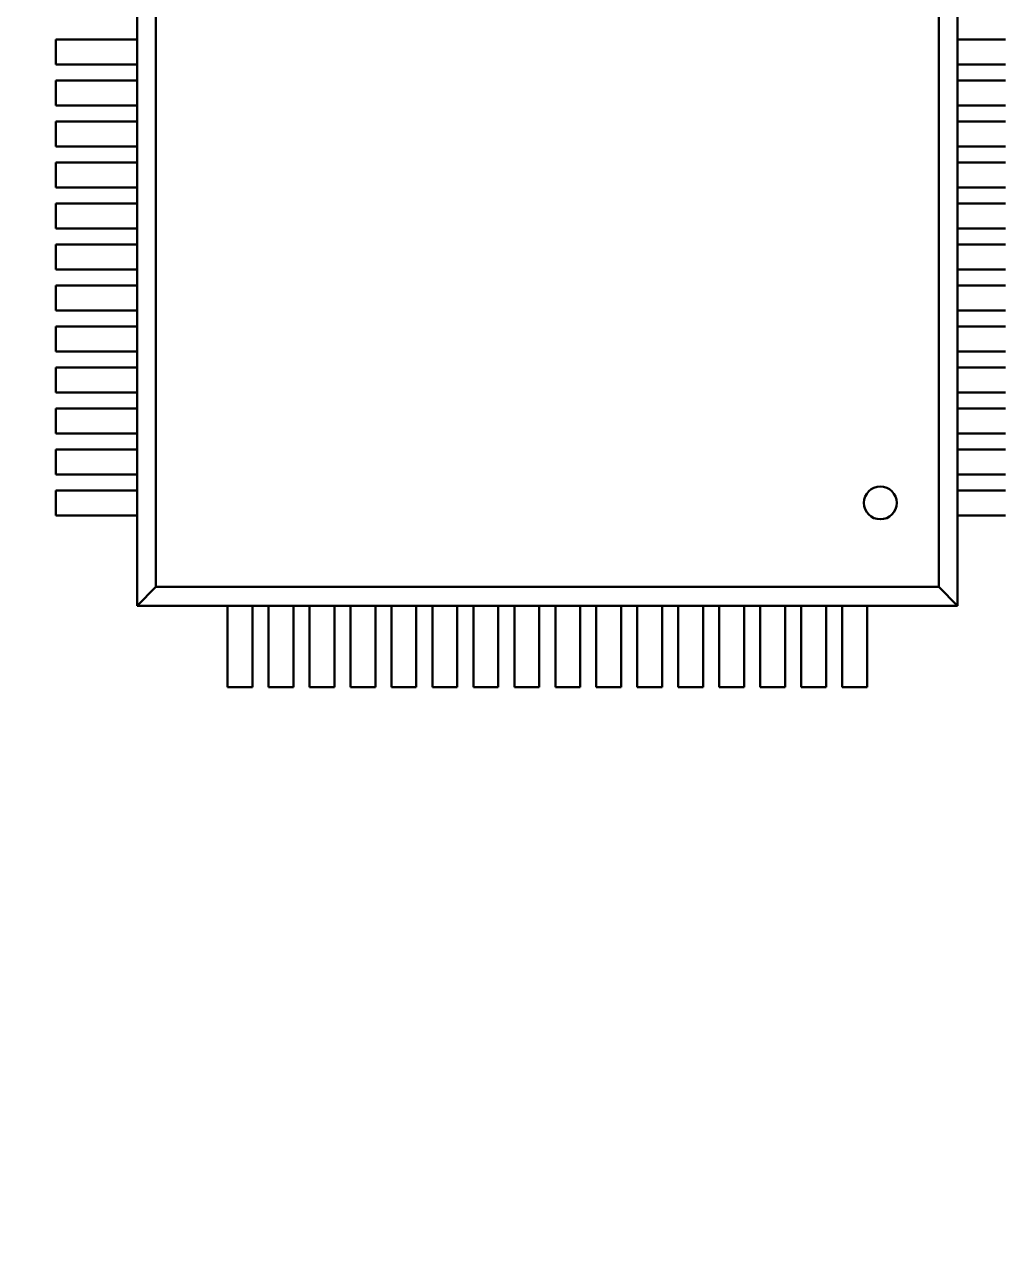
# Model space of a CAD drawing. Header units: millimetres. Extents: x 3004 to 4026, y 1209 to 1506.
# Drawn here: x 3149.97 to 3161.94, y 1406.64 to 1421.51 of the extents above; entities that cross this region are included whole.
import ezdxf

# ---------------------------------------------------------------- set-up
doc = ezdxf.new("R2010")
doc.units = ezdxf.units.MM
doc.layers.add('Видимый контур (ГОСТ)', color=7, linetype='Continuous', lineweight=50)
doc.layers.add('Штриховка (ГОСТ)', color=7, linetype='Continuous', lineweight=18)

msp = doc.modelspace()

# ---------------------------------------------------------------- hatches: boundary and pattern name
at = {"layer": 'Штриховка (ГОСТ)'}
h = msp.add_hatch(dxfattribs=at)
h.set_pattern_fill('ANSI37', color=256, scale=1.3, style=0)
edge = h.paths.add_edge_path()
edge.add_line((3130.892, 1396.782), (3130.892, 1393.782))
edge.add_line((3130.892, 1393.782), (3195.392, 1393.782))
edge.add_ellipse((3195.392, 1396.782), major_axis=(0, -3), ratio=1, start_angle=0, end_angle=90)
edge.add_line((3198.392, 1396.782), (3198.392, 1465.782))
edge.add_ellipse((3195.392, 1465.782), major_axis=(3, 0), ratio=1, start_angle=0, end_angle=90)
edge.add_line((3195.392, 1468.782), (3130.892, 1468.782))
edge.add_line((3130.892, 1468.782), (3130.892, 1465.782))
edge.add_line((3130.892, 1465.782), (3130.892, 1464.782))
edge.add_line((3130.892, 1464.782), (3132.392, 1464.782))
edge.add_line((3132.392, 1464.782), (3132.392, 1462.582))
edge.add_line((3132.392, 1462.582), (3133.892, 1462.582))
edge.add_line((3133.892, 1462.582), (3133.892, 1464.782))
edge.add_line((3133.892, 1464.782), (3147.892, 1464.782))
edge.add_line((3147.892, 1464.782), (3147.892, 1462.582))
edge.add_line((3147.892, 1462.582), (3149.392, 1462.582))
edge.add_line((3149.392, 1462.582), (3149.392, 1464.782))
edge.add_line((3149.392, 1464.782), (3152.392, 1464.782))
edge.add_line((3152.392, 1464.782), (3152.392, 1462.582))
edge.add_line((3152.392, 1462.582), (3153.892, 1462.582))
edge.add_line((3153.892, 1462.582), (3153.892, 1464.782))
edge.add_line((3153.892, 1464.782), (3167.892, 1464.782))
edge.add_line((3167.892, 1464.782), (3167.892, 1462.582))
edge.add_line((3167.892, 1462.582), (3169.392, 1462.582))
edge.add_line((3169.392, 1462.582), (3169.392, 1464.782))
edge.add_line((3169.392, 1464.782), (3172.392, 1464.782))
edge.add_line((3172.392, 1464.782), (3172.392, 1462.582))
edge.add_line((3172.392, 1462.582), (3173.892, 1462.582))
edge.add_line((3173.892, 1462.582), (3173.892, 1464.782))
edge.add_line((3173.892, 1464.782), (3194.392, 1464.782))
edge.add_line((3194.392, 1464.782), (3194.392, 1454.282))
edge.add_line((3194.392, 1454.282), (3192.192, 1454.282))
edge.add_line((3192.192, 1454.282), (3192.192, 1452.782))
edge.add_line((3192.192, 1452.782), (3194.392, 1452.782))
edge.add_line((3194.392, 1452.782), (3194.392, 1449.782))
edge.add_line((3194.392, 1449.782), (3192.192, 1449.782))
edge.add_line((3192.192, 1449.782), (3192.192, 1448.282))
edge.add_line((3192.192, 1448.282), (3194.392, 1448.282))
edge.add_line((3194.392, 1448.282), (3194.392, 1434.282))
edge.add_line((3194.392, 1434.282), (3192.192, 1434.282))
edge.add_line((3192.192, 1434.282), (3192.192, 1432.782))
edge.add_line((3192.192, 1432.782), (3194.392, 1432.782))
edge.add_line((3194.392, 1432.782), (3194.392, 1429.782))
edge.add_line((3194.392, 1429.782), (3192.192, 1429.782))
edge.add_line((3192.192, 1429.782), (3192.192, 1428.282))
edge.add_line((3192.192, 1428.282), (3194.392, 1428.282))
edge.add_line((3194.392, 1428.282), (3194.392, 1414.282))
edge.add_line((3194.392, 1414.282), (3192.192, 1414.282))
edge.add_line((3192.192, 1414.282), (3192.192, 1412.782))
edge.add_line((3192.192, 1412.782), (3194.392, 1412.782))
edge.add_line((3194.392, 1412.782), (3194.392, 1409.782))
edge.add_line((3194.392, 1409.782), (3192.192, 1409.782))
edge.add_line((3192.192, 1409.782), (3192.192, 1408.282))
edge.add_line((3192.192, 1408.282), (3194.392, 1408.282))
edge.add_line((3194.392, 1408.282), (3194.392, 1397.782))
edge.add_line((3194.392, 1397.782), (3173.892, 1397.782))
edge.add_line((3173.892, 1397.782), (3173.892, 1399.982))
edge.add_line((3173.892, 1399.982), (3172.392, 1399.982))
edge.add_line((3172.392, 1399.982), (3172.392, 1397.782))
edge.add_line((3172.392, 1397.782), (3169.392, 1397.782))
edge.add_line((3169.392, 1397.782), (3169.392, 1399.982))
edge.add_line((3169.392, 1399.982), (3167.892, 1399.982))
edge.add_line((3167.892, 1399.982), (3167.892, 1397.782))
edge.add_line((3167.892, 1397.782), (3153.892, 1397.782))
edge.add_line((3153.892, 1397.782), (3153.892, 1399.982))
edge.add_line((3153.892, 1399.982), (3152.392, 1399.982))
edge.add_line((3152.392, 1399.982), (3152.392, 1397.782))
edge.add_line((3152.392, 1397.782), (3149.392, 1397.782))
edge.add_line((3149.392, 1397.782), (3149.392, 1399.982))
edge.add_line((3149.392, 1399.982), (3147.892, 1399.982))
edge.add_line((3147.892, 1399.982), (3147.892, 1397.782))
edge.add_line((3147.892, 1397.782), (3133.892, 1397.782))
edge.add_line((3133.892, 1397.782), (3133.892, 1399.982))
edge.add_line((3133.892, 1399.982), (3132.392, 1399.982))
edge.add_line((3132.392, 1399.982), (3132.392, 1397.782))
edge.add_line((3132.392, 1397.782), (3130.892, 1397.782))
edge.add_line((3130.892, 1397.782), (3130.892, 1396.782))
edge = h.paths.add_edge_path()
edge.add_ellipse((3190.892, 1401.282), major_axis=(0, 2.75), ratio=1, start_angle=0, end_angle=360)
edge = h.paths.add_edge_path(flags=0)
edge.add_ellipse((3190.892, 1401.282), major_axis=(0, 1.1), ratio=1, start_angle=0, end_angle=360)
edge = h.paths.add_edge_path()
edge.add_ellipse((3190.892, 1461.282), major_axis=(0, 2.75), ratio=1, start_angle=0, end_angle=360)
edge = h.paths.add_edge_path(flags=0)
edge.add_ellipse((3190.892, 1461.282), major_axis=(0, 1.1), ratio=1, start_angle=0, end_angle=360)

# ---------------------------------------------------------------- linework, layer by layer
at = {"layer": 'Видимый контур (ГОСТ)'}
for p, q in [((3151.349, 1414.422), (3151.349, 1424.43)), ((3161.357, 1424.43), (3161.357, 1414.422)), ((3151.578, 1414.651), (3151.578, 1424.202)), ((3161.129, 1424.202), (3161.129, 1414.651)), ((3150.356, 1421.024), (3150.356, 1421.328)), ((3150.356, 1421.328), (3150.483, 1421.328)), ((3150.483, 1421.328), (3150.713, 1421.328)), ((3150.713, 1421.328), (3150.762, 1421.328)), ((3151.222, 1421.328), (3150.762, 1421.328)), ((3151.222, 1421.328), (3151.349, 1421.328)), ((3161.357, 1421.328), (3161.484, 1421.328)), ((3161.944, 1421.328), (3161.484, 1421.328)), ((3150.483, 1421.024), (3150.356, 1421.024)), ((3150.713, 1421.024), (3150.483, 1421.024)), ((3150.762, 1421.024), (3150.713, 1421.024)), ((3150.762, 1421.024), (3151.222, 1421.024)), ((3151.349, 1421.024), (3151.222, 1421.024)), ((3161.484, 1421.024), (3161.357, 1421.024)), ((3161.484, 1421.024), (3161.944, 1421.024)), ((3150.356, 1420.524), (3150.356, 1420.828)), ((3150.356, 1420.828), (3150.483, 1420.828)), ((3150.483, 1420.828), (3150.713, 1420.828)), ((3150.713, 1420.828), (3150.762, 1420.828)), ((3151.222, 1420.828), (3150.762, 1420.828)), ((3151.222, 1420.828), (3151.349, 1420.828)), ((3161.357, 1420.828), (3161.484, 1420.828)), ((3161.944, 1420.828), (3161.484, 1420.828)), ((3150.483, 1420.524), (3150.356, 1420.524)), ((3150.713, 1420.524), (3150.483, 1420.524)), ((3150.762, 1420.524), (3150.713, 1420.524)), ((3150.762, 1420.524), (3151.222, 1420.524)), ((3151.349, 1420.524), (3151.222, 1420.524)), ((3161.484, 1420.524), (3161.357, 1420.524)), ((3161.484, 1420.524), (3161.944, 1420.524)), ((3150.356, 1420.024), (3150.356, 1420.328)), ((3150.356, 1420.328), (3150.483, 1420.328)), ((3150.483, 1420.328), (3150.713, 1420.328)), ((3150.713, 1420.328), (3150.762, 1420.328)), ((3151.222, 1420.328), (3150.762, 1420.328)), ((3151.222, 1420.328), (3151.349, 1420.328)), ((3161.357, 1420.328), (3161.484, 1420.328)), ((3161.944, 1420.328), (3161.484, 1420.328)), ((3150.483, 1420.024), (3150.356, 1420.024)), ((3150.713, 1420.024), (3150.483, 1420.024)), ((3150.762, 1420.024), (3150.713, 1420.024)), ((3150.762, 1420.024), (3151.222, 1420.024)), ((3151.349, 1420.024), (3151.222, 1420.024)), ((3161.484, 1420.024), (3161.357, 1420.024)), ((3161.484, 1420.024), (3161.944, 1420.024)), ((3150.356, 1419.524), (3150.356, 1419.828)), ((3150.356, 1419.828), (3150.483, 1419.828)), ((3150.483, 1419.828), (3150.713, 1419.828)), ((3150.713, 1419.828), (3150.762, 1419.828)), ((3151.222, 1419.828), (3150.762, 1419.828)), ((3151.222, 1419.828), (3151.349, 1419.828)), ((3161.357, 1419.828), (3161.484, 1419.828)), ((3161.944, 1419.828), (3161.484, 1419.828)), ((3150.483, 1419.524), (3150.356, 1419.524)), ((3150.713, 1419.524), (3150.483, 1419.524)), ((3150.762, 1419.524), (3150.713, 1419.524)), ((3150.762, 1419.524), (3151.222, 1419.524)), ((3151.349, 1419.524), (3151.222, 1419.524)), ((3161.484, 1419.524), (3161.357, 1419.524)), ((3161.484, 1419.524), (3161.944, 1419.524)), ((3150.356, 1419.024), (3150.356, 1419.328)), ((3150.356, 1419.328), (3150.483, 1419.328)), ((3150.483, 1419.328), (3150.713, 1419.328)), ((3150.713, 1419.328), (3150.762, 1419.328)), ((3151.222, 1419.328), (3150.762, 1419.328)), ((3151.222, 1419.328), (3151.349, 1419.328)), ((3161.357, 1419.328), (3161.484, 1419.328)), ((3161.944, 1419.328), (3161.484, 1419.328)), ((3150.483, 1419.024), (3150.356, 1419.024)), ((3150.713, 1419.024), (3150.483, 1419.024)), ((3150.762, 1419.024), (3150.713, 1419.024)), ((3150.762, 1419.024), (3151.222, 1419.024)), ((3151.349, 1419.024), (3151.222, 1419.024)), ((3161.484, 1419.024), (3161.357, 1419.024)), ((3161.484, 1419.024), (3161.944, 1419.024)), ((3150.356, 1418.524), (3150.356, 1418.828)), ((3150.356, 1418.828), (3150.483, 1418.828)), ((3150.483, 1418.828), (3150.713, 1418.828)), ((3150.713, 1418.828), (3150.762, 1418.828)), ((3151.222, 1418.828), (3150.762, 1418.828)), ((3151.222, 1418.828), (3151.349, 1418.828)), ((3161.357, 1418.828), (3161.484, 1418.828)), ((3161.944, 1418.828), (3161.484, 1418.828)), ((3150.483, 1418.524), (3150.356, 1418.524)), ((3150.713, 1418.524), (3150.483, 1418.524)), ((3150.762, 1418.524), (3150.713, 1418.524)), ((3150.762, 1418.524), (3151.222, 1418.524)), ((3151.349, 1418.524), (3151.222, 1418.524)), ((3161.484, 1418.524), (3161.357, 1418.524)), ((3161.484, 1418.524), (3161.944, 1418.524)), ((3150.356, 1418.024), (3150.356, 1418.328)), ((3150.356, 1418.328), (3150.483, 1418.328)), ((3150.483, 1418.328), (3150.713, 1418.328)), ((3150.713, 1418.328), (3150.762, 1418.328)), ((3151.222, 1418.328), (3150.762, 1418.328)), ((3151.222, 1418.328), (3151.349, 1418.328)), ((3161.357, 1418.328), (3161.484, 1418.328)), ((3161.944, 1418.328), (3161.484, 1418.328)), ((3150.483, 1418.024), (3150.356, 1418.024)), ((3150.713, 1418.024), (3150.483, 1418.024)), ((3150.762, 1418.024), (3150.713, 1418.024)), ((3150.762, 1418.024), (3151.222, 1418.024)), ((3151.349, 1418.024), (3151.222, 1418.024)), ((3161.484, 1418.024), (3161.357, 1418.024)), ((3161.484, 1418.024), (3161.944, 1418.024)), ((3150.356, 1417.524), (3150.356, 1417.828)), ((3150.356, 1417.828), (3150.483, 1417.828)), ((3150.483, 1417.828), (3150.713, 1417.828)), ((3150.713, 1417.828), (3150.762, 1417.828)), ((3151.222, 1417.828), (3150.762, 1417.828)), ((3151.222, 1417.828), (3151.349, 1417.828)), ((3161.357, 1417.828), (3161.484, 1417.828)), ((3161.944, 1417.828), (3161.484, 1417.828)), ((3150.483, 1417.524), (3150.356, 1417.524)), ((3150.713, 1417.524), (3150.483, 1417.524)), ((3150.762, 1417.524), (3150.713, 1417.524)), ((3150.762, 1417.524), (3151.222, 1417.524)), ((3151.349, 1417.524), (3151.222, 1417.524)), ((3161.484, 1417.524), (3161.357, 1417.524)), ((3161.484, 1417.524), (3161.944, 1417.524)), ((3150.356, 1417.024), (3150.356, 1417.328)), ((3150.356, 1417.328), (3150.483, 1417.328)), ((3150.483, 1417.328), (3150.713, 1417.328)), ((3150.713, 1417.328), (3150.762, 1417.328)), ((3151.222, 1417.328), (3150.762, 1417.328)), ((3151.222, 1417.328), (3151.349, 1417.328)), ((3161.357, 1417.328), (3161.484, 1417.328)), ((3161.944, 1417.328), (3161.484, 1417.328)), ((3150.483, 1417.024), (3150.356, 1417.024)), ((3150.713, 1417.024), (3150.483, 1417.024)), ((3150.762, 1417.024), (3150.713, 1417.024)), ((3150.762, 1417.024), (3151.222, 1417.024)), ((3151.349, 1417.024), (3151.222, 1417.024)), ((3161.484, 1417.024), (3161.357, 1417.024)), ((3161.484, 1417.024), (3161.944, 1417.024)), ((3150.356, 1416.524), (3150.356, 1416.828)), ((3150.356, 1416.828), (3150.483, 1416.828)), ((3150.483, 1416.828), (3150.713, 1416.828)), ((3150.713, 1416.828), (3150.762, 1416.828)), ((3151.222, 1416.828), (3150.762, 1416.828)), ((3151.222, 1416.828), (3151.349, 1416.828)), ((3161.357, 1416.828), (3161.484, 1416.828)), ((3161.944, 1416.828), (3161.484, 1416.828)), ((3150.483, 1416.524), (3150.356, 1416.524)), ((3150.713, 1416.524), (3150.483, 1416.524)), ((3150.762, 1416.524), (3150.713, 1416.524)), ((3150.762, 1416.524), (3151.222, 1416.524)), ((3151.349, 1416.524), (3151.222, 1416.524)), ((3161.484, 1416.524), (3161.357, 1416.524)), ((3161.484, 1416.524), (3161.944, 1416.524)), ((3150.356, 1416.024), (3150.356, 1416.328)), ((3150.356, 1416.328), (3150.483, 1416.328)), ((3150.483, 1416.328), (3150.713, 1416.328)), ((3150.713, 1416.328), (3150.762, 1416.328)), ((3151.222, 1416.328), (3150.762, 1416.328)), ((3151.222, 1416.328), (3151.349, 1416.328)), ((3161.357, 1416.328), (3161.484, 1416.328)), ((3161.944, 1416.328), (3161.484, 1416.328)), ((3150.483, 1416.024), (3150.356, 1416.024)), ((3150.713, 1416.024), (3150.483, 1416.024)), ((3150.762, 1416.024), (3150.713, 1416.024)), ((3150.762, 1416.024), (3151.222, 1416.024)), ((3151.349, 1416.024), (3151.222, 1416.024)), ((3161.484, 1416.024), (3161.357, 1416.024)), ((3161.484, 1416.024), (3161.944, 1416.024)), ((3150.356, 1415.524), (3150.356, 1415.828)), ((3150.356, 1415.828), (3150.483, 1415.828)), ((3150.483, 1415.828), (3150.713, 1415.828)), ((3150.713, 1415.828), (3150.762, 1415.828)), ((3151.222, 1415.828), (3150.762, 1415.828)), ((3151.222, 1415.828), (3151.349, 1415.828)), ((3161.357, 1415.828), (3161.484, 1415.828)), ((3161.944, 1415.828), (3161.484, 1415.828)), ((3150.483, 1415.524), (3150.356, 1415.524)), ((3150.713, 1415.524), (3150.483, 1415.524)), ((3150.762, 1415.524), (3150.713, 1415.524)), ((3150.762, 1415.524), (3151.222, 1415.524)), ((3151.349, 1415.524), (3151.222, 1415.524)), ((3161.484, 1415.524), (3161.357, 1415.524)), ((3161.484, 1415.524), (3161.944, 1415.524)), ((3151.578, 1414.651), (3151.349, 1414.422)), ((3161.129, 1414.651), (3151.578, 1414.651)), ((3161.129, 1414.651), (3161.357, 1414.422)), ((3161.357, 1414.422), (3151.349, 1414.422)), ((3152.451, 1414.295), (3152.451, 1414.422)), ((3152.451, 1414.295), (3152.451, 1413.836)), ((3152.755, 1414.422), (3152.755, 1414.295)), ((3152.755, 1413.836), (3152.755, 1414.295)), ((3152.951, 1414.295), (3152.951, 1414.422)), ((3152.951, 1414.295), (3152.951, 1413.836)), ((3153.255, 1414.422), (3153.255, 1414.295)), ((3153.255, 1413.836), (3153.255, 1414.295)), ((3153.451, 1414.295), (3153.451, 1414.422)), ((3153.451, 1414.295), (3153.451, 1413.836)), ((3153.755, 1414.422), (3153.755, 1414.295)), ((3153.755, 1413.836), (3153.755, 1414.295)), ((3153.951, 1414.295), (3153.951, 1414.422)), ((3153.951, 1414.295), (3153.951, 1413.836)), ((3154.255, 1414.422), (3154.255, 1414.295)), ((3154.255, 1413.836), (3154.255, 1414.295)), ((3154.451, 1414.295), (3154.451, 1414.422)), ((3154.451, 1414.295), (3154.451, 1413.836)), ((3154.755, 1414.422), (3154.755, 1414.295)), ((3154.755, 1413.836), (3154.755, 1414.295)), ((3154.951, 1414.295), (3154.951, 1414.422)), ((3154.951, 1414.295), (3154.951, 1413.836)), ((3155.255, 1414.422), (3155.255, 1414.295)), ((3155.255, 1413.836), (3155.255, 1414.295)), ((3155.451, 1414.295), (3155.451, 1414.422)), ((3155.451, 1414.295), (3155.451, 1413.836)), ((3155.755, 1414.422), (3155.755, 1414.295)), ((3155.755, 1413.836), (3155.755, 1414.295)), ((3155.951, 1414.295), (3155.951, 1414.422)), ((3155.951, 1414.295), (3155.951, 1413.836)), ((3156.255, 1414.422), (3156.255, 1414.295)), ((3156.255, 1413.836), (3156.255, 1414.295)), ((3156.451, 1414.295), (3156.451, 1414.422)), ((3156.451, 1414.295), (3156.451, 1413.836)), ((3156.755, 1414.422), (3156.755, 1414.295)), ((3156.755, 1413.836), (3156.755, 1414.295)), ((3156.951, 1414.295), (3156.951, 1414.422)), ((3156.951, 1414.295), (3156.951, 1413.836)), ((3157.255, 1414.422), (3157.255, 1414.295)), ((3157.255, 1413.836), (3157.255, 1414.295)), ((3157.451, 1414.295), (3157.451, 1414.422)), ((3157.451, 1414.295), (3157.451, 1413.836)), ((3157.755, 1414.422), (3157.755, 1414.295)), ((3157.755, 1413.836), (3157.755, 1414.295)), ((3157.951, 1414.295), (3157.951, 1414.422)), ((3157.951, 1414.295), (3157.951, 1413.836)), ((3158.255, 1414.422), (3158.255, 1414.295)), ((3158.255, 1413.836), (3158.255, 1414.295)), ((3158.451, 1414.295), (3158.451, 1414.422)), ((3158.451, 1414.295), (3158.451, 1413.836)), ((3158.755, 1414.422), (3158.755, 1414.295)), ((3158.755, 1413.836), (3158.755, 1414.295)), ((3158.951, 1414.295), (3158.951, 1414.422)), ((3158.951, 1414.295), (3158.951, 1413.836)), ((3159.255, 1414.422), (3159.255, 1414.295)), ((3159.255, 1413.836), (3159.255, 1414.295)), ((3159.451, 1414.295), (3159.451, 1414.422)), ((3159.451, 1414.295), (3159.451, 1413.836)), ((3159.755, 1414.422), (3159.755, 1414.295)), ((3159.755, 1413.836), (3159.755, 1414.295)), ((3159.951, 1414.295), (3159.951, 1414.422)), ((3159.951, 1414.295), (3159.951, 1413.836)), ((3160.255, 1414.422), (3160.255, 1414.295)), ((3160.255, 1413.836), (3160.255, 1414.295)), ((3152.451, 1413.786), (3152.451, 1413.836)), ((3152.451, 1413.556), (3152.451, 1413.786)), ((3152.755, 1413.836), (3152.755, 1413.786)), ((3152.755, 1413.786), (3152.755, 1413.556)), ((3152.951, 1413.786), (3152.951, 1413.836)), ((3152.951, 1413.556), (3152.951, 1413.786)), ((3153.255, 1413.836), (3153.255, 1413.786)), ((3153.255, 1413.786), (3153.255, 1413.556)), ((3153.451, 1413.786), (3153.451, 1413.836)), ((3153.451, 1413.556), (3153.451, 1413.786)), ((3153.755, 1413.836), (3153.755, 1413.786)), ((3153.755, 1413.786), (3153.755, 1413.556)), ((3153.951, 1413.786), (3153.951, 1413.836)), ((3153.951, 1413.556), (3153.951, 1413.786)), ((3154.255, 1413.836), (3154.255, 1413.786)), ((3154.255, 1413.786), (3154.255, 1413.556)), ((3154.451, 1413.786), (3154.451, 1413.836)), ((3154.451, 1413.556), (3154.451, 1413.786)), ((3154.755, 1413.836), (3154.755, 1413.786)), ((3154.755, 1413.786), (3154.755, 1413.556)), ((3154.951, 1413.786), (3154.951, 1413.836)), ((3154.951, 1413.556), (3154.951, 1413.786)), ((3155.255, 1413.836), (3155.255, 1413.786)), ((3155.255, 1413.786), (3155.255, 1413.556)), ((3155.451, 1413.786), (3155.451, 1413.836)), ((3155.451, 1413.556), (3155.451, 1413.786)), ((3155.755, 1413.836), (3155.755, 1413.786)), ((3155.755, 1413.786), (3155.755, 1413.556)), ((3155.951, 1413.786), (3155.951, 1413.836)), ((3155.951, 1413.556), (3155.951, 1413.786)), ((3156.255, 1413.836), (3156.255, 1413.786)), ((3156.255, 1413.786), (3156.255, 1413.556)), ((3156.451, 1413.786), (3156.451, 1413.836)), ((3156.451, 1413.556), (3156.451, 1413.786)), ((3156.755, 1413.836), (3156.755, 1413.786)), ((3156.755, 1413.786), (3156.755, 1413.556)), ((3156.951, 1413.786), (3156.951, 1413.836)), ((3156.951, 1413.556), (3156.951, 1413.786)), ((3157.255, 1413.836), (3157.255, 1413.786)), ((3157.255, 1413.786), (3157.255, 1413.556)), ((3157.451, 1413.786), (3157.451, 1413.836)), ((3157.451, 1413.556), (3157.451, 1413.786)), ((3157.755, 1413.836), (3157.755, 1413.786)), ((3157.755, 1413.786), (3157.755, 1413.556)), ((3157.951, 1413.786), (3157.951, 1413.836)), ((3157.951, 1413.556), (3157.951, 1413.786)), ((3158.255, 1413.836), (3158.255, 1413.786)), ((3158.255, 1413.786), (3158.255, 1413.556)), ((3158.451, 1413.786), (3158.451, 1413.836)), ((3158.451, 1413.556), (3158.451, 1413.786)), ((3158.755, 1413.836), (3158.755, 1413.786)), ((3158.755, 1413.786), (3158.755, 1413.556)), ((3158.951, 1413.786), (3158.951, 1413.836)), ((3158.951, 1413.556), (3158.951, 1413.786)), ((3159.255, 1413.836), (3159.255, 1413.786)), ((3159.255, 1413.786), (3159.255, 1413.556)), ((3159.451, 1413.786), (3159.451, 1413.836)), ((3159.451, 1413.556), (3159.451, 1413.786)), ((3159.755, 1413.836), (3159.755, 1413.786)), ((3159.755, 1413.786), (3159.755, 1413.556)), ((3159.951, 1413.786), (3159.951, 1413.836)), ((3159.951, 1413.556), (3159.951, 1413.786)), ((3160.255, 1413.836), (3160.255, 1413.786)), ((3160.255, 1413.786), (3160.255, 1413.556)), ((3152.451, 1413.429), (3152.451, 1413.556)), ((3152.755, 1413.556), (3152.755, 1413.429)), ((3152.951, 1413.429), (3152.951, 1413.556)), ((3153.255, 1413.556), (3153.255, 1413.429)), ((3153.451, 1413.429), (3153.451, 1413.556)), ((3153.755, 1413.556), (3153.755, 1413.429)), ((3153.951, 1413.429), (3153.951, 1413.556)), ((3154.255, 1413.556), (3154.255, 1413.429)), ((3154.451, 1413.429), (3154.451, 1413.556)), ((3154.755, 1413.556), (3154.755, 1413.429)), ((3154.951, 1413.429), (3154.951, 1413.556)), ((3155.255, 1413.556), (3155.255, 1413.429)), ((3155.451, 1413.429), (3155.451, 1413.556)), ((3155.755, 1413.556), (3155.755, 1413.429)), ((3155.951, 1413.429), (3155.951, 1413.556)), ((3156.255, 1413.556), (3156.255, 1413.429)), ((3156.451, 1413.429), (3156.451, 1413.556)), ((3156.755, 1413.556), (3156.755, 1413.429)), ((3156.951, 1413.429), (3156.951, 1413.556)), ((3157.255, 1413.556), (3157.255, 1413.429)), ((3157.451, 1413.429), (3157.451, 1413.556)), ((3157.755, 1413.556), (3157.755, 1413.429)), ((3157.951, 1413.429), (3157.951, 1413.556)), ((3158.255, 1413.556), (3158.255, 1413.429)), ((3158.451, 1413.429), (3158.451, 1413.556)), ((3158.755, 1413.556), (3158.755, 1413.429)), ((3158.951, 1413.429), (3158.951, 1413.556)), ((3159.255, 1413.556), (3159.255, 1413.429)), ((3159.451, 1413.429), (3159.451, 1413.556)), ((3159.755, 1413.556), (3159.755, 1413.429)), ((3159.951, 1413.429), (3159.951, 1413.556)), ((3160.255, 1413.556), (3160.255, 1413.429)), ((3152.755, 1413.429), (3152.451, 1413.429)), ((3153.255, 1413.429), (3152.951, 1413.429)), ((3153.755, 1413.429), (3153.451, 1413.429)), ((3154.255, 1413.429), (3153.951, 1413.429)), ((3154.755, 1413.429), (3154.451, 1413.429)), ((3155.255, 1413.429), (3154.951, 1413.429)), ((3155.755, 1413.429), (3155.451, 1413.429)), ((3156.255, 1413.429), (3155.951, 1413.429)), ((3156.755, 1413.429), (3156.451, 1413.429)), ((3157.255, 1413.429), (3156.951, 1413.429)), ((3157.755, 1413.429), (3157.451, 1413.429)), ((3158.255, 1413.429), (3157.951, 1413.429)), ((3158.755, 1413.429), (3158.451, 1413.429)), ((3159.255, 1413.429), (3158.951, 1413.429)), ((3159.755, 1413.429), (3159.451, 1413.429)), ((3160.255, 1413.429), (3159.951, 1413.429))]:
    msp.add_line(p, q, dxfattribs=at)
msp.add_circle((3160.416, 1415.676), 0.2, dxfattribs=at)

doc.saveas('drawing.dxf')
